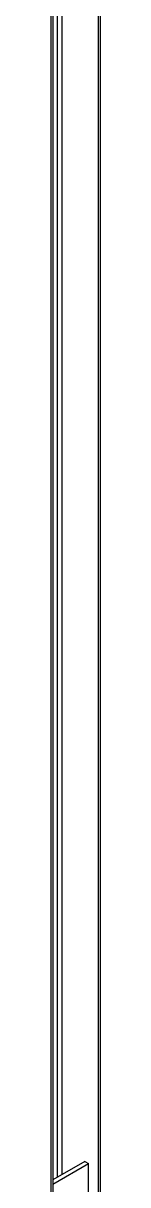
# Model space of a CAD drawing. Header units: millimetres. Extents: x -2042 to 12482, y -7966 to 2297.
# Drawn here: x 3046 to 3070, y -6466 to -5903 of the extents above; entities that cross this region are included whole.
import ezdxf

# ---------------------------------------------------------------- set-up
doc = ezdxf.new("R2010")
doc.units = ezdxf.units.MM

msp = doc.modelspace()

# ---------------------------------------------------------------- linework, layer by layer
at = {"linetype": 'Continuous'}
for p, q in [((3045.94, -4249.62), (3045.94, -6938.51)), ((3047, -4250.23), (3047, -6939.12)), ((3049.11, -4251.45), (3049.11, -6462.62)), ((3051.23, -4252.67), (3051.23, -6461.4)), ((3068.85, -4262.84), (3068.85, -6472.8)), ((3069.9, -4263.45), (3069.9, -6473.41)), ((3062.5, -6454.89), (3047, -6463.85)), ((3047, -6465.88), (3064.26, -6455.91)), ((3062.5, -6454.89), (3064.26, -6455.91)), ((3064.26, -6470.15), (3064.26, -6455.91))]:
    msp.add_line(p, q, dxfattribs=at)

doc.saveas('drawing.dxf')
